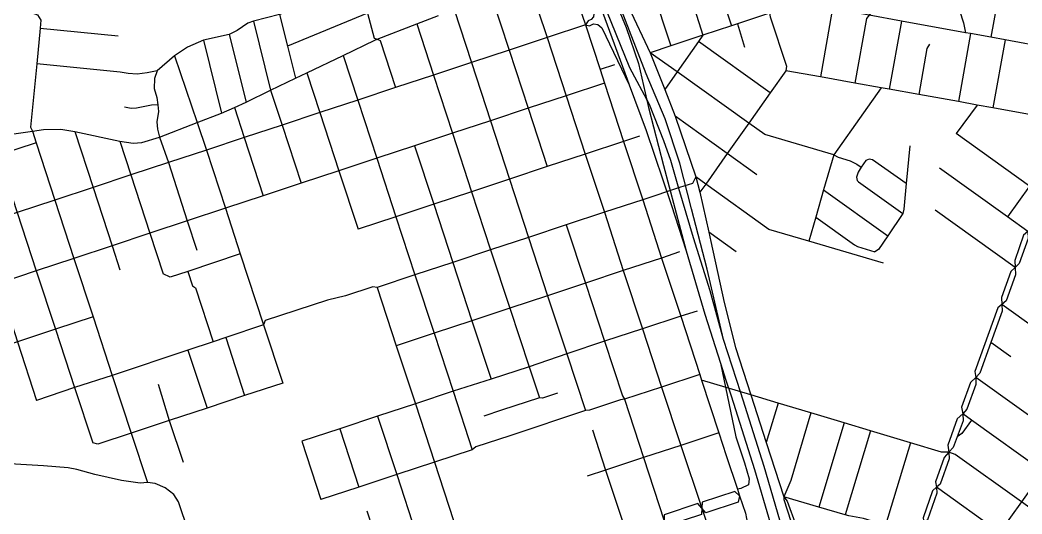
# Model space of a CAD drawing. Extents: x 0 to 264, y 89 to 356.
# Drawn here: x 159.92 to 202.05, y 118.14 to 138.92 of the extents above; entities that cross this region are included whole.
import ezdxf

# ---------------------------------------------------------------- set-up
doc = ezdxf.new("R2010")
doc.units = 0
doc.layers.get('0').update_dxf_attribs({"linetype": 'CONTINUOUS'})

msp = doc.modelspace()

# ---------------------------------------------------------------- linework, layer by layer
at = {"color": 4}
for points in [[(189.494583, 125.481952), (188.938958, 127.522551), (188.24553, 129.759383), (188.07796, 130.274218), (187.627065, 131.833056), (187.282006, 133.004938), (186.988758, 133.840581), (186.389035, 135.35973), (185.560008, 136.910851), (183.438933, 142.139678), (181.790797, 145.50099), (180.861451, 147.473238), (180.475599, 148.21848), (179.994938, 149.325322), (179.574912, 150.553428), (179.310329, 151.546718), (179.167014, 152.4), (179.035826, 153.792369)], [(180.747899, 152.460633), (180.68947, 152.181718), (180.972796, 149.312091), (181.081937, 149.076173), (181.21974, 148.235018), (181.484324, 147.44678), (183.035442, 144.947569), (183.679262, 143.781199), (184.388125, 142.213542), (185.511502, 139.480617), (186.417701, 137.535928), (187.029547, 135.991425), (187.465008, 134.879072), (188.342544, 132.315921), (188.510113, 131.677613), (188.881631, 129.993099), (188.96652, 129.606147), (189.534269, 127.035278), (189.999496, 125.140201), (190.643315, 123.154722), (191.29375, 121.147197), (192.031276, 118.868472), (192.184514, 118.684367), (192.556034, 117.649185)], [(180.143768, 146.813984), (180.38079, 146.527353), (180.901137, 145.424923), (181.226353, 144.738107), (181.386206, 144.397456), (181.878992, 143.313768), (182.365165, 142.243308), (182.853542, 141.171744), (183.695797, 138.717734), (184.30875, 136.841397), (184.492855, 136.268133), (185.288812, 133.811919), (186.106813, 131.360113), (186.899463, 128.908308), (187.710851, 126.46091), (188.504601, 124.011312), (188.581769, 123.775391), (189.306067, 121.553994), (189.614748, 120.608107), (190.085486, 119.178256), (190.175885, 118.90375), (190.422829, 118.17394), (190.72159, 116.605183)], [(190.372117, 146.937456), (192.01474, 144.891345), (192.483272, 144.492266), (192.912117, 144.275088), (194.196451, 143.623549), (195.64284, 142.887127), (195.786155, 142.809956), (196.630617, 141.823282), (196.973472, 141.531137), (197.577603, 141.129853), (198.016371, 140.903856), (198.573099, 140.315157), (198.813428, 140.095772), (199.039426, 139.89072), (199.427482, 139.313048), (199.592847, 138.800417), (199.677734, 138.384799)], [(181.055478, 146.332222), (181.186667, 146.016926), (182.704715, 142.956579), (182.900947, 142.495764), (183.575633, 140.90606), (184.415687, 139.248004), (185.447562, 136.424678), (185.532449, 136.196476), (186.246824, 134.273838), (187.29303, 131.153958), (187.930234, 129.203758)], [(189.494583, 125.481952), (188.819894, 128.436466), (188.157335, 130.975365), (187.666754, 132.903516), (187.041674, 134.767726), (186.24572, 136.652883), (185.111319, 139.586451), (183.703516, 142.710738), (182.883308, 143.78671), (182.269254, 144.52534), (181.432508, 145.128369), (180.355435, 145.652022), (179.433801, 145.839437), (178.570599, 145.915504), (177.3017, 145.720373), (176.31723, 145.362083), (173.378151, 143.924514)], [(181.878992, 143.313768), (180.145972, 142.64349), (176.675519, 141.302935), (174.23474, 140.365869), (170.826024, 139.156502), (169.728004, 138.876484), (169.499799, 138.792701), (169.050008, 138.476301), (168.709357, 138.314244), (167.627873, 138.07171), (166.962006, 137.782873), (166.419609, 137.41466), (165.678776, 136.776356), (165.265365, 136.694774), (164.84644, 136.639653), (164.460589, 136.669419), (164.121042, 136.730051), (160.617518, 137.069601)], [(182.900947, 142.495764), (183.343019, 140.986535), (183.995658, 139.347222), (184.049678, 139.184064), (184.027637, 139.053976), (183.92952, 138.937119), (183.807151, 138.881996), (183.695803, 138.717734), (183.869982, 138.681356), (184.029835, 138.765139), (184.21394, 138.734272), (184.379306, 138.58875), (185.532449, 136.196476)], [(182.365165, 142.243308), (180.564894, 141.546572), (177.094444, 140.202708), (174.535702, 139.211623), (171.165574, 137.820355)], [(173.845581, 141.889426), (173.934879, 141.514601), (174.23474, 140.365869), (174.535702, 139.211623), (174.811312, 138.156597), (174.934784, 138.108092)], [(201.396422, 141.794619), (200.744887, 138.191875)], [(189.861692, 141.226867), (189.311579, 140.921494), (189.17598, 140.681162), (189.829722, 138.678048)], [(196.973472, 141.531137), (196.028688, 141.030633), (195.022171, 140.315157), (194.199756, 139.3825), (194.057544, 139.243593), (193.573575, 136.528308)], [(187.745026, 141.082449), (188.637994, 138.283377)], [(170.484269, 140.504774), (170.826024, 139.156502), (171.165574, 137.820355), (171.507325, 136.473187)], [(181.290296, 140.564306), (182.080738, 138.184159), (182.882204, 135.735661)], [(184.598688, 140.575329), (185.403465, 138.597569), (185.923812, 137.09606), (186.348246, 135.243976), (186.978838, 132.797683), (187.930234, 129.203758)], [(186.466206, 140.663524), (186.502588, 140.210424), (187.280903, 137.82697)], [(179.733662, 139.96348), (180.485519, 137.657197), (181.285885, 135.207595), (182.087353, 132.751381)], [(198.813428, 140.095772), (197.688951, 140.171842), (197.101353, 140.09026), (196.239254, 139.65921), (195.630713, 139.121224), (195.510548, 138.982317), (195.021067, 136.268133)], [(204.595676, 137.502855), (203.604591, 137.680347), (202.793202, 137.825869), (202.17474, 137.936111), (201.343506, 138.084938), (200.744887, 138.191875), (199.893812, 138.345113), (199.677734, 138.384799), (196.987803, 138.87428), (195.630713, 139.121224), (194.199756, 139.3825), (193.024565, 139.596371), (192.842665, 139.670234), (191.437065, 139.210522), (190.083282, 138.761831), (189.829722, 138.678048), (188.637994, 138.283377), (187.280903, 137.82697), (186.417701, 137.535928)], [(156.773341, 138.406849), (158.079722, 138.864357), (159.306728, 139.179653), (160.39152, 139.234774), (160.646181, 139.131147), (160.785088, 138.907353), (160.765247, 138.570008), (160.617518, 137.069601), (160.355139, 134.412744), (160.435617, 134.244072), (160.593264, 133.759002), (161.382603, 131.344678), (162.184072, 128.891772), (162.987742, 126.431147), (163.790311, 123.971623), (164.585165, 121.53856), (165.284105, 119.464887)], [(158.753308, 134.002639), (160.435617, 134.244072), (160.897533, 134.315731), (161.635062, 134.331168), (162.22045, 134.228642), (164.118838, 133.824046), (164.672256, 133.733647), (165.03716, 133.760091), (165.784609, 133.984986), (167.371006, 134.604565), (168.395165, 135.004748), (168.933151, 135.236258), (169.421528, 135.469974), (170.45671, 135.968272), (171.507325, 136.473187), (171.981371, 136.700285), (173.506034, 137.433403), (174.834463, 138.069506), (174.934784, 138.108092), (176.600556, 138.755216), (177.511162, 139.107994)], [(178.167109, 139.360453), (178.896919, 137.132438), (179.698385, 134.68284), (180.503158, 132.226623), (181.305728, 129.775921), (182.103889, 127.324115), (182.910867, 124.878925), (183.693593, 122.487752)], [(191.437065, 139.210522), (191.456905, 139.048465), (192.145926, 136.972588), (192.124985, 136.787379)], [(183.695797, 138.717734), (182.080738, 138.184159), (180.485519, 137.657197), (178.896919, 137.132438), (177.302803, 136.605478), (175.706484, 136.078516), (174.118984, 135.553758), (172.527076, 135.027899), (170.936268, 134.50204), (169.344357, 133.976181), (167.753549, 133.450322), (166.153922, 132.922258), (164.580756, 132.401911), (162.988845, 131.876049), (161.382603, 131.344678), (159.794002, 130.819923), (158.204298, 130.294064), (156.61349, 129.768202), (155.017171, 129.242343), (153.408724, 128.712076)], [(169.728004, 138.876484), (170.45671, 135.968272), (170.936268, 134.50204), (171.736631, 132.050234)], [(176.600556, 138.755216), (177.302803, 136.605478), (178.103169, 134.155877), (178.904635, 131.69856), (179.705, 129.246754), (180.513081, 126.797153), (181.325574, 124.335424), (181.755519, 123.033454)], [(190.083282, 138.761831), (190.385347, 137.781772)], [(196.987803, 138.87428), (196.470764, 136.00796)], [(160.765242, 138.570008), (164.047178, 138.253611)], [(168.709357, 138.314244), (169.421528, 135.469974)], [(188.637994, 138.283377), (188.453889, 138.020998), (187.552101, 136.735563), (187.029547, 135.991425)], [(199.893812, 138.345113), (199.377873, 135.485409)], [(167.627873, 138.07171), (168.395165, 135.004748)], [(174.934784, 138.108092), (175.058256, 138.062891), (175.706484, 136.078516)], [(191.469035, 135.861338), (188.453889, 138.020998)], [(215.676206, 137.807127), (214.762292, 136.532716), (213.848377, 135.258308), (212.934463, 133.982796), (212.019444, 132.707284), (211.11545, 131.426258), (210.207047, 130.155157), (209.294236, 128.870826), (208.38473, 127.595314), (207.477431, 126.322006), (206.570131, 125.048699), (205.652909, 123.763264), (204.847032, 122.606813), (204.72466, 122.496572), (203.848228, 121.197909), (202.939825, 119.925702), (202.027014, 118.646883), (201.1142, 117.369167), (200.225643, 116.127829), (200.104375, 116.012076), (199.289678, 114.867752), (198.380172, 113.590036), (197.475077, 112.318933), (196.584313, 111.067675)], [(198.168506, 137.909653), (198.058264, 137.717829), (197.710998, 135.78527)], [(201.343506, 138.084938), (200.827569, 135.225234)], [(166.419609, 137.41466), (167.371006, 134.604565), (167.753549, 133.450322), (168.553915, 130.998516), (169.181199, 129.078081), (170.155746, 126.092701), (170.962726, 123.648611)], [(173.506034, 137.433403), (174.118984, 135.553758), (174.919349, 133.103056), (175.721919, 130.645738), (176.522284, 128.193933), (177.329262, 125.744331), (178.135139, 123.301345)], [(194.135815, 133.246371), (191.235322, 134.098549), (190.56394, 134.581415), (187.552101, 136.735563), (186.417701, 137.535928)], [(184.918395, 137.040939), (184.30875, 136.841397)], [(165.678776, 136.776356), (165.566327, 136.45224), (165.553091, 136.039931), (165.67546, 135.662899), (165.705226, 135.345399), (165.736103, 135.077508), (165.675468, 134.631024), (165.692006, 134.33447), (165.784609, 133.985), (166.153922, 132.922258), (166.952083, 130.468246), (167.352266, 129.240139)], [(171.981371, 136.700285), (172.527076, 135.027899), (173.327438, 132.577197), (174.130008, 130.118776)], [(192.124982, 136.787379), (191.469035, 135.861338), (190.56394, 134.581415), (189.657742, 133.300391), (188.752647, 132.020468), (188.510113, 131.677613)], [(203.823976, 134.718117), (202.278367, 134.965062), (200.827569, 135.225234), (200.171623, 135.343194), (199.377873, 135.485409), (197.710998, 135.78527), (196.470764, 136.00796), (196.125702, 136.069697), (195.021067, 136.268133), (193.573575, 136.528308), (192.124982, 136.787379)], [(184.492855, 136.268133), (182.882204, 135.735661), (181.285885, 135.207595), (179.698385, 134.68284), (178.103169, 134.155877), (176.511258, 133.628915), (174.919349, 133.103056), (173.327438, 132.577197), (171.736631, 132.050234), (170.144722, 131.524375), (168.553915, 130.998516), (166.952083, 130.468246), (165.377811, 129.947899), (163.78921, 129.423143), (162.184072, 128.891772), (160.597672, 128.367014), (159.005764, 127.841155), (157.414956, 127.314192), (155.821944, 126.78723), (154.234444, 126.262474)], [(182.882204, 135.735661), (183.686978, 133.280548), (184.490651, 130.829843), (185.286605, 128.376937), (186.094686, 125.930643), (186.893951, 123.478838), (187.703133, 121.027032), (188.588385, 118.378994), (189.32591, 116.14106), (190.076667, 113.857924), (190.097608, 113.68705), (190.911206, 111.22973), (191.718187, 108.774619), (191.949697, 108.072369), (192.02356, 108.033786), (192.098524, 107.995201), (192.331137, 107.97536)], [(196.125702, 136.069697), (195.385972, 135.019079), (194.135815, 133.246371), (193.711381, 131.772423), (193.381754, 130.630303), (193.089609, 129.616067)], [(165.705234, 135.345399), (165.438447, 135.34427), (164.813367, 135.206466), (164.590676, 135.202064), (164.308454, 135.249468)], [(200.171623, 135.343194), (199.279756, 134.142647)], [(168.933151, 135.236258), (169.344357, 133.976181), (170.144722, 131.524375)], [(190.902387, 132.406319), (189.657742, 133.300391), (187.465008, 134.879072)], [(162.22045, 134.228637), (162.988845, 131.876049), (163.78921, 129.423143), (164.119938, 128.411111)], [(185.961294, 134.035713), (185.288812, 133.811919), (183.686978, 133.280548), (182.087353, 132.751381)], [(214.300373, 123.086371), (213.232117, 123.912091), (212.472544, 124.51402), (212.323714, 124.741119), (211.405391, 125.427935), (208.38473, 127.595314), (205.366276, 129.76159), (202.84171, 131.56296), (202.363256, 131.930069), (199.279756, 134.142647)], [(160.593264, 133.759002), (159.001353, 133.240859), (157.411649, 132.722716), (155.817533, 132.204576)], [(157.026901, 133.895702), (157.411649, 132.722716), (158.204298, 130.294064), (159.005764, 127.841155), (159.80723, 125.387145), (160.615311, 122.914393)], [(164.118838, 133.824046), (164.580756, 132.401911), (165.377811, 129.947899), (165.933436, 128.239133)], [(176.511258, 133.628915), (177.313827, 131.171597), (178.114192, 128.719792), (178.920069, 126.27019), (179.729254, 123.818385)], [(197.336173, 133.630018), (197.186242, 132.041415), (197.087022, 130.963238), (197.046232, 130.773619), (196.411232, 129.837657), (196.014357, 129.262189), (195.871042, 129.173994)], [(159.001353, 133.240859), (159.794002, 130.819923), (160.597672, 128.367014), (161.402449, 125.9108), (162.203915, 123.464506), (162.974514, 121.133966)], [(194.135815, 133.246371), (194.321024, 133.143845), (194.820424, 133.00053), (195.112569, 132.856111), (195.29447, 132.722716)], [(182.087353, 132.751381), (180.503158, 132.226623), (178.904635, 131.69856), (177.313827, 131.171597), (175.721919, 130.645738), (174.130008, 130.118776)], [(197.186242, 132.041415), (195.769617, 133.035808), (195.625201, 133.063381), (195.48519, 133.006053), (195.29447, 132.722727), (195.16769, 132.516564), (195.097135, 132.310409), (195.114774, 132.173706), (195.17651, 132.114174), (197.046232, 130.773619)], [(203.379697, 133.107467), (203.174645, 133.067778), (202.363256, 131.930069), (201.440519, 130.638022)], [(188.342544, 132.315921), (188.195921, 132.044722), (187.651319, 131.86723), (186.106813, 131.360113), (184.490651, 130.829843), (182.887716, 130.299576), (181.305728, 129.775921), (179.705, 129.246754), (178.114192, 128.719792), (176.522284, 128.193933), (174.930373, 127.66697), (174.749576, 127.696736), (173.59974, 127.316397), (172.848984, 127.137803), (170.22079, 126.281217), (170.155746, 126.092701), (168.566042, 125.558022), (168.041283, 125.381633), (166.976338, 125.028856), (163.790311, 123.971623), (162.203915, 123.464506), (160.615311, 122.914393)], [(196.228228, 128.696641), (193.089609, 129.616067), (191.41171, 130.107752), (188.752647, 132.020468), (188.342544, 132.315921)], [(210.492577, 124.143603), (207.477431, 126.322006), (207.331908, 126.45981), (206.657222, 126.938264), (204.452361, 128.477258), (202.296006, 130.023966), (201.440519, 130.638022), (198.579715, 132.689645)], [(193.711381, 131.772423), (196.411232, 129.837657)], [(193.381754, 130.630303), (195.003428, 129.468341), (195.132412, 129.391173), (195.871042, 129.173994)], [(201.759123, 128.508125), (198.398915, 130.919141)], [(182.887716, 130.299576), (183.695797, 127.849974), (184.502778, 125.404784), (185.252431, 123.113933), (185.339522, 122.964002), (186.137683, 120.511093), (187.009704, 117.858647), (187.736206, 115.612994), (188.486963, 113.326553), (188.514507, 113.157883), (189.323706, 110.693951), (190.126276, 108.249861), (190.934357, 105.794748)], [(190.035877, 129.167379), (188.881631, 129.993099)], [(202.296006, 130.023966), (202.121824, 129.871831), (201.745895, 128.80909), (201.759131, 128.508125), (201.77346, 128.20606), (201.385404, 127.110244), (201.209015, 126.951494)], [(202.296006, 130.023966), (202.313644, 129.734028), (201.937716, 128.671286), (201.759123, 128.508125)], [(169.181199, 129.078081), (166.969722, 128.346067), (166.224478, 128.100226), (165.933436, 128.239133)], [(187.651319, 129.161867), (186.899463, 128.908308), (185.286605, 128.376937), (183.695797, 127.849974), (182.103889, 127.324115), (180.513081, 126.797153), (178.920069, 126.27019), (177.329262, 125.744331), (175.730738, 125.216268)], [(187.930234, 129.203758), (188.710756, 126.539185), (189.368907, 124.480947), (189.594905, 123.77098), (189.828619, 123.109522), (190.809784, 120.017204), (191.462423, 117.771553), (191.561641, 117.428699), (192.320113, 114.08723), (192.851484, 111.575895), (193.277022, 109.924452), (193.547117, 108.81651), (194.711283, 105.863099), (195.537006, 104.637197), (196.956937, 102.406981), (197.54784, 101.340928), (198.051649, 100.241806), (198.431988, 99.10079), (198.68224, 98.174748), (198.969974, 96.554174), (199.632533, 92.926078), (199.901528, 91.488508)], [(166.969722, 128.346067), (167.167058, 127.743037), (167.30045, 127.650435)], [(201.759123, 128.508125), (201.58053, 128.343863), (201.192474, 127.248048), (201.209013, 126.951494), (201.217815, 126.670373), (200.742669, 125.354072), (200.275252, 124.058717), (200.106579, 123.882328)], [(167.30045, 127.650435), (168.041283, 125.381633)], [(174.930373, 127.66697), (175.730738, 125.216268), (176.542127, 122.775486), (177.341389, 120.323681), (178.141754, 117.866363), (179.025903, 115.231553), (179.369861, 114.123611)], [(201.20901, 126.951494), (201.033724, 126.813688), (200.06579, 124.133681), (200.106579, 123.882328), (200.110982, 123.591286), (199.73395, 122.543976), (199.559765, 122.349949)], [(217.615381, 115.090442), (217.404817, 115.37928), (214.735833, 117.294203), (211.703048, 119.472606), (211.477047, 119.583951), (208.677978, 121.592577), (205.652909, 123.763264), (202.63776, 125.926232), (201.20901, 126.951494)], [(162.987742, 126.431147), (161.402449, 125.9108), (159.80723, 125.387145), (158.214218, 124.865694), (156.62231, 124.344244), (155.03481, 123.825), (153.456129, 123.30796), (152.848688, 123.108421)], [(188.391049, 126.674784), (187.710851, 126.46091), (186.094686, 125.930643), (184.502778, 125.404784), (182.910867, 124.878925)], [(168.566042, 125.558022), (169.363099, 123.119444)], [(192.298063, 116.313037), (191.871422, 117.88731), (191.216579, 120.14178), (190.233213, 123.241813), (189.494583, 125.481952)], [(201.587145, 124.747734), (200.742683, 125.354072)], [(166.976338, 125.028856), (167.785519, 122.596893)], [(182.910867, 124.878925), (181.325574, 124.335424), (179.729254, 123.818385), (178.135139, 123.301345), (176.542127, 122.775486), (174.950216, 122.249627), (173.359408, 121.723768), (171.770808, 121.19901)], [(189.368907, 124.480947), (190.021546, 121.387526), (190.377631, 120.290607), (190.584887, 119.623637), (190.547405, 119.363465), (190.235417, 119.210226), (190.085486, 119.178256)], [(188.504601, 124.011312), (186.893951, 123.478838), (185.339522, 122.964002), (185.168644, 122.938659), (183.86447, 122.507606), (183.693593, 122.487766), (180.509774, 121.434931), (179.078819, 120.963092), (178.933297, 120.845131), (177.341389, 120.323681), (175.757197, 119.800026), (174.159774, 119.271963), (172.571173, 118.747204)], [(200.106579, 123.882328), (199.883889, 123.672865), (199.50796, 122.632171), (199.559774, 122.349949), (199.579614, 122.054496), (199.332669, 121.390833), (199.162899, 120.93553), (198.980998, 120.73599)], [(209.812379, 116.918272), (206.858966, 119.037145), (203.848228, 121.197909), (200.106579, 123.882328)], [(170.962726, 123.648611), (169.363099, 123.119444), (167.785519, 122.596893), (166.190303, 122.069931), (164.585165, 121.53856), (163.189488, 121.073333), (162.974514, 121.133966)], [(165.720669, 123.606718), (166.190303, 122.069931), (166.781206, 120.315965)], [(198.980998, 120.73599), (198.66901, 120.739292), (197.360424, 121.13286), (195.677014, 121.639982), (194.578992, 121.970713), (193.180008, 122.391842), (191.793151, 122.80856), (190.643315, 123.154722), (188.581769, 123.775391)], [(178.135139, 123.301345), (178.933297, 120.845131)], [(182.526119, 123.220869), (181.888915, 123.013611), (181.755519, 123.033451), (180.1592, 122.512006), (179.417266, 122.261754)], [(191.793151, 122.80856), (191.29375, 121.147197)], [(174.950216, 122.249627), (175.757197, 119.800026), (176.555355, 117.340504), (177.338081, 114.926181)], [(193.180008, 122.391842), (192.334444, 119.553081), (192.031276, 118.868472)], [(199.559774, 122.349949), (199.331572, 122.144897), (198.930285, 121.034748), (198.980998, 120.73599), (198.994234, 120.466996), (198.612791, 119.40205), (198.46286, 119.274167)], [(211.840851, 113.239463), (211.668871, 113.455537), (211.435157, 113.680435), (209.703238, 114.926181), (209.452986, 115.111389), (208.937047, 115.621813), (205.95277, 117.762734), (202.939825, 119.925702), (199.92909, 122.085365), (199.559774, 122.349949)], [(194.578992, 121.970713), (193.515147, 118.429704)], [(199.92909, 122.085365), (199.528907, 121.523125), (199.332672, 121.390833)], [(173.359408, 121.723768), (174.159774, 119.271963)], [(189.306067, 121.553994), (187.703133, 121.027032), (186.137683, 120.511093), (184.535851, 119.984133), (183.766353, 119.730574)], [(183.984635, 121.687387), (184.535851, 119.984133), (185.421103, 117.336093), (185.866484, 115.969079), (185.851046, 115.886397)], [(195.677014, 121.639982), (194.614269, 118.104488)], [(171.770808, 121.19901), (172.571173, 118.747204)], [(197.360424, 121.132865), (196.318629, 117.669028)], [(198.980998, 120.73599), (198.781458, 120.521016), (198.408838, 119.486937), (198.462855, 119.274167), (198.468358, 119.011787), (198.07369, 117.898333), (197.930372, 117.774861)], [(220.142153, 105.692222), (217.104956, 107.787942), (214.096422, 110.009342), (213.151641, 110.684028), (211.072456, 112.167899), (208.030851, 114.337482), (205.04216, 116.482814), (202.027014, 118.646883), (199.247785, 120.640077), (198.980998, 120.73599)], [(169.012526, 111.945208), (168.885746, 112.289167), (168.681798, 113.360731), (168.691704, 114.015574), (168.77549, 114.607577), (168.742416, 115.095954), (168.609021, 115.587639), (168.321287, 116.067197), (167.964101, 116.389105), (167.50549, 116.727551), (167.193502, 117.060486), (166.995063, 117.403341), (166.581653, 118.65901), (166.388728, 118.965486), (166.02272, 119.242197), (165.603798, 119.425201), (165.284091, 119.464887), (164.965504, 119.439543), (164.183881, 119.5564), (163.061605, 119.798936), (162.300928, 120.012807), (161.943742, 120.087771), (160.906353, 120.167146), (158.765435, 120.29613)], [(198.462855, 119.274167), (198.294185, 119.108801), (197.891798, 117.977708), (197.930381, 117.774861), (197.963454, 117.578629), (197.524686, 116.360442), (197.374756, 116.241381)], [(208.220468, 112.323341), (207.152215, 113.090633), (204.156908, 115.239272), (201.289488, 117.296407), (201.1142, 117.369167), (198.462855, 119.274167)], [(190.175885, 118.90375), (189.970833, 119.08455), (188.607127, 118.635859), (188.588388, 118.378994), (188.570746, 118.122127), (187.158534, 117.656901), (187.009704, 117.858647)], [(190.175885, 118.90375), (190.11966, 118.631451), (188.755954, 118.18276), (188.588385, 118.378994)], [(192.031276, 118.868472), (192.036779, 118.751615), (192.776512, 116.444228), (192.917623, 115.780563), (192.87573, 115.15659), (192.533976, 114.184244)], [(197.622803, 117.280972), (196.693454, 117.557683), (196.318629, 117.669028), (195.38928, 117.944635), (194.770815, 118.058187), (194.614269, 118.104488), (193.515147, 118.429704), (192.031276, 118.868472)], [(188.588385, 118.378994), (188.421919, 118.575226), (187.009704, 118.11), (187.009704, 117.858647), (187.009704, 117.608395), (185.569931, 117.134349), (185.421103, 117.336093)], [(174.500424, 118.275365), (174.973367, 116.814645), (175.754992, 114.405833)]]:
    msp.add_lwpolyline(points, dxfattribs=at)

doc.saveas('drawing.dxf')
